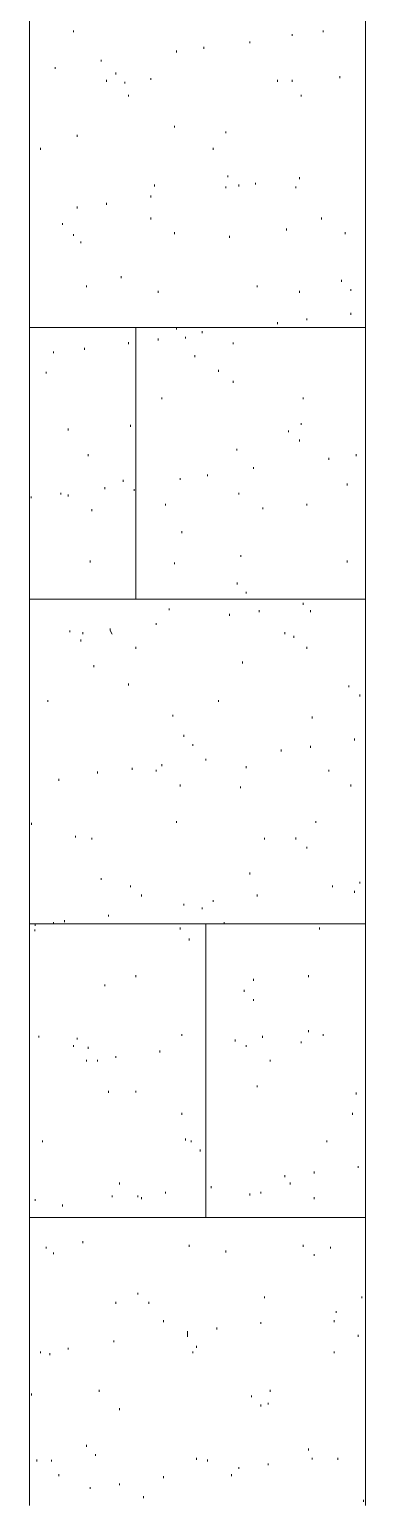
# Model space of a CAD drawing. Header units: millimetres. Extents: x -84511 to -57795, y -17083 to -534.
# Drawn here: x -83453 to -82757, y -12261 to -9201 of the extents above; entities that cross this region are included whole.
import ezdxf

# ---------------------------------------------------------------- set-up
doc = ezdxf.new("R2010")
doc.units = ezdxf.units.MM
doc.layers.add('A-PIL-___-___-EXI', color=250, linetype='Continuous', lineweight=13)

msp = doc.modelspace()

# ---------------------------------------------------------------- linework, layer by layer
at = {"layer": 'A-PIL-___-___-EXI', "color": 18, "lineweight": 9}
for p, q in [((-83452.7, -12261.2), (-83452.7, -6160)), ((-82756.6, -12261.2), (-82756.6, -6160)), ((-83361.4, -9206.9), (-83361.4, -9203)), ((-82908.8, -9214.4), (-82908.8, -9210.7)), ((-82844.2, -9206.9), (-82844.2, -9203)), ((-83091.4, -9241), (-83091.4, -9237.3)), ((-82996.3, -9229.7), (-82996.3, -9225.8)), ((-83304.3, -9267.6), (-83304.3, -9263.8)), ((-83148.5, -9248.7), (-83148.5, -9244.8)), ((-83399.5, -9282.9), (-83399.5, -9279.1)), ((-83273.9, -9294.3), (-83273.9, -9290.5)), ((-83201.7, -9305.7), (-83201.7, -9301.9)), ((-82809.9, -9301.9), (-82809.9, -9298.1)), ((-83293, -9309.6), (-83293, -9305.7)), ((-83254.9, -9313.3), (-83254.9, -9309.6)), ((-82939.2, -9309.6), (-82939.2, -9305.7)), ((-82908.7, -9309.6), (-82908.7, -9305.7)), ((-83247.4, -9339.9), (-83247.4, -9336.2)), ((-82889.8, -9339.9), (-82889.8, -9336.2)), ((-83353.9, -9423.6), (-83353.9, -9419.8)), ((-83152.2, -9404.6), (-83152.2, -9400.8)), ((-83045.7, -9416.1), (-83045.7, -9412.3)), ((-83429.8, -9450.3), (-83429.8, -9446.4)), ((-83072.4, -9450.3), (-83072.4, -9446.4)), ((-83042, -9507.3), (-83042, -9503.5)), ((-82893.6, -9511.2), (-82893.6, -9507.3)), ((-83201.6, -9549.1), (-83201.6, -9545.3)), ((-83194.1, -9526.3), (-83194.1, -9522.5)), ((-83045.8, -9530.2), (-83045.8, -9526.3)), ((-83019, -9526.3), (-83019, -9522.5)), ((-82984.8, -9522.5), (-82984.8, -9518.7)), ((-82901.2, -9530.1), (-82901.2, -9526.3)), ((-83353.8, -9572), (-83353.8, -9568.1)), ((-83293, -9564.4), (-83293, -9560.6)), ((-83384.2, -9606.2), (-83384.2, -9602.4)), ((-83201.6, -9594.8), (-83201.6, -9590.9)), ((-82848, -9594.8), (-82848, -9590.9)), ((-83361.4, -9629), (-83361.4, -9625.2)), ((-83152.2, -9625.2), (-83152.2, -9621.4)), ((-83038.1, -9632.9), (-83038.1, -9629)), ((-82920.1, -9617.6), (-82920.1, -9613.9)), ((-82798.4, -9625.2), (-82798.4, -9621.4)), ((-83346.2, -9644.2), (-83346.2, -9640.5)), ((-83262.5, -9716.5), (-83262.5, -9712.8)), ((-82806.1, -9724.1), (-82806.1, -9720.3)), ((-83334.8, -9735.5), (-83334.8, -9731.7)), ((-83186.4, -9746.9), (-83186.4, -9743.2)), ((-82981.1, -9735.5), (-82981.1, -9731.7)), ((-82893.6, -9746.9), (-82893.6, -9743.2)), ((-82787.1, -9743.1), (-82787.1, -9739.4)), ((-82787.1, -9792.5), (-82787.1, -9788.8)), ((-83452.7, -9819.2), (-82756.7, -9819.2)), ((-83232.1, -10382.2), (-83232.1, -9819.2)), ((-83148.4, -9823), (-83148.4, -9819.2)), ((-82939.2, -9811.7), (-82939.2, -9807.8)), ((-82878.3, -9804), (-82878.3, -9800.2)), ((-83247.4, -9853.5), (-83247.4, -9849.6)), ((-83186.4, -9845.8), (-83186.4, -9842)), ((-83129.4, -9842), (-83129.4, -9838.3)), ((-83095.2, -9830.6), (-83095.2, -9826.8)), ((-83030.5, -9853.5), (-83030.5, -9849.7)), ((-83403.2, -9872.4), (-83403.2, -9868.6)), ((-83338.6, -9864.9), (-83338.6, -9861.1)), ((-83110.4, -9880.1), (-83110.4, -9876.2)), ((-83418.5, -9914.3), (-83418.5, -9910.5)), ((-83061, -9910.5), (-83061, -9906.7)), ((-83030.5, -9933.4), (-83030.5, -9929.5)), ((-83178.8, -9967.6), (-83178.8, -9963.8)), ((-82886, -9967.6), (-82886, -9963.8)), ((-83372.8, -10032.2), (-83372.8, -10028.4)), ((-83243.6, -10024.6), (-83243.6, -10020.9)), ((-82916.4, -10036.1), (-82916.4, -10032.2)), ((-82889.8, -10020.9), (-82889.8, -10017)), ((-82893.5, -10055.1), (-82893.5, -10051.2)), ((-83330.9, -10085.5), (-83330.9, -10081.7)), ((-83022.9, -10074.1), (-83022.9, -10070.3)), ((-82832.7, -10093), (-82832.7, -10089.3)), ((-82775.6, -10085.5), (-82775.6, -10081.7)), ((-83083.7, -10127.3), (-83083.7, -10123.5)), ((-82988.7, -10112.1), (-82988.7, -10108.3)), ((-83296.8, -10153.9), (-83296.8, -10150.1)), ((-83258.7, -10138.8), (-83258.7, -10135)), ((-83235.9, -10157.8), (-83235.9, -10153.9)), ((-83140.8, -10135), (-83140.8, -10131.1)), ((-82794.6, -10146.3), (-82794.6, -10142.6)), ((-83449, -10172.9), (-83449, -10169.1)), ((-83388, -10165.4), (-83388, -10161.6)), ((-83372.8, -10169.2), (-83372.8, -10165.4)), ((-83171.2, -10188.2), (-83171.2, -10184.3)), ((-83019.2, -10165.4), (-83019.2, -10161.6)), ((-82878.4, -10188.2), (-82878.4, -10184.3)), ((-83323.3, -10199.7), (-83323.3, -10195.8)), ((-82969.6, -10195.8), (-82969.6, -10192)), ((-83137, -10245.2), (-83137, -10241.5)), ((-83327.2, -10306.2), (-83327.2, -10302.3)), ((-83152.2, -10309.9), (-83152.2, -10306.1)), ((-83015.2, -10294.7), (-83015.2, -10290.9)), ((-82794.6, -10306.1), (-82794.6, -10302.2)), ((-83022.8, -10351.7), (-83022.8, -10347.9)), ((-83003.9, -10370.7), (-83003.9, -10367)), ((-83452.7, -10382.2), (-82756.7, -10382.2)), ((-83163.7, -10405.1), (-83163.7, -10401.2)), ((-82886, -10393.6), (-82886, -10389.8)), ((-83190.3, -10435.4), (-83190.3, -10431.6)), ((-83038.1, -10416.5), (-83038.1, -10412.6)), ((-82977.2, -10408.8), (-82977.2, -10405)), ((-82870.7, -10408.8), (-82870.7, -10405.1)), ((-83369.1, -10450.6), (-83369.1, -10446.8)), ((-83342.4, -10454.4), (-83342.4, -10450.6)), ((-82924, -10454.4), (-82924, -10450.7)), ((-82905, -10462.1), (-82905, -10458.3)), ((-83346.1, -10469.7), (-83346.1, -10465.9)), ((-83232.1, -10484.9), (-83232.1, -10481)), ((-82878.3, -10484.9), (-82878.3, -10481)), ((-83319.5, -10522.9), (-83319.5, -10519.1)), ((-83011.5, -10515.3), (-83011.5, -10511.5)), ((-83247.3, -10561), (-83247.3, -10557.1)), ((-82790.9, -10564.8), (-82790.9, -10561)), ((-82768, -10583.8), (-82768, -10580)), ((-83414.7, -10595.2), (-83414.7, -10591.4)), ((-83061, -10595.2), (-83061, -10591.4)), ((-83156, -10625.6), (-83156, -10621.8)), ((-82866.9, -10629.5), (-82866.9, -10625.6)), ((-83133.2, -10667.5), (-83133.2, -10663.7)), ((-82779.4, -10675), (-82779.4, -10671.3)), ((-83114.2, -10686.5), (-83114.2, -10682.7)), ((-82931.6, -10697.8), (-82931.6, -10694.1)), ((-82870.8, -10690.3), (-82870.8, -10686.5)), ((-83312, -10743.5), (-83312, -10739.7)), ((-83239.7, -10735.9), (-83239.7, -10732.1)), ((-83190.3, -10739.7), (-83190.3, -10735.9)), ((-83178.8, -10728.3), (-83178.8, -10724.5)), ((-83087.6, -10716.9), (-83087.6, -10713.1)), ((-83003.9, -10732.2), (-83003.9, -10728.4)), ((-82832.7, -10739.7), (-82832.7, -10735.9)), ((-83391.9, -10758.7), (-83391.9, -10754.9)), ((-83140.9, -10770.2), (-83140.9, -10766.4)), ((-83015.3, -10773.9), (-83015.3, -10770.2)), ((-82787.1, -10770.2), (-82787.1, -10766.4)), ((-83448.9, -10850.1), (-83448.9, -10846.2)), ((-83148.4, -10846.2), (-83148.4, -10842.4)), ((-82859.4, -10846.2), (-82859.4, -10842.4)), ((-83357.6, -10876.6), (-83357.6, -10872.9)), ((-83323.3, -10880.4), (-83323.3, -10876.7)), ((-82965.9, -10880.4), (-82965.9, -10876.7)), ((-82901.1, -10880.4), (-82901.1, -10876.6)), ((-82878.3, -10899.4), (-82878.3, -10895.7)), ((-82996.2, -10952.8), (-82996.2, -10948.9)), ((-83304.4, -10964.1), (-83304.4, -10960.4)), ((-83243.6, -10979.3), (-83243.6, -10975.5)), ((-82825, -10979.3), (-82825, -10975.5)), ((-82768.1, -10971.8), (-82768.1, -10968)), ((-83220.6, -10998.4), (-83220.6, -10994.6)), ((-83133.2, -11017.4), (-83133.2, -11013.6)), ((-83072.4, -11009.8), (-83072.4, -11006)), ((-82981, -10998.4), (-82981, -10994.6)), ((-82779.4, -10990.8), (-82779.4, -10987)), ((-83289.2, -11040.2), (-83289.2, -11036.4)), ((-83095.1, -11025), (-83095.1, -11021.2)), ((-83452.7, -11055.4), (-82756.7, -11055.4)), ((-83441.4, -11070.6), (-83441.4, -11066.8)), ((-83441.3, -11059.2), (-83441.3, -11055.4)), ((-83403.2, -11055.5), (-83403.2, -11051.7)), ((-83380.4, -11051.6), (-83380.4, -11047.9)), ((-83140.9, -11066.8), (-83140.9, -11063)), ((-83087.6, -11664), (-83087.6, -11055.4)), ((-83049.5, -11055.5), (-83049.5, -11051.7)), ((-82851.7, -11066.8), (-82851.7, -11063)), ((-83121.7, -11089.7), (-83121.7, -11085.9)), ((-83232.1, -11165.7), (-83232.1, -11161.9)), ((-82874.5, -11165.7), (-82874.5, -11161.9)), ((-83296.7, -11184.8), (-83296.7, -11181)), ((-83007.7, -11196.2), (-83007.7, -11192.4)), ((-82988.7, -11173.4), (-82988.7, -11169.5)), ((-82988.7, -11215.2), (-82988.7, -11211.4)), ((-83433.7, -11291.2), (-83433.7, -11287.5)), ((-83353.8, -11295.1), (-83353.8, -11291.3)), ((-83137, -11287.5), (-83137, -11283.7)), ((-82969.7, -11291.3), (-82969.7, -11287.5)), ((-82874.5, -11279.8), (-82874.5, -11276)), ((-82844.1, -11287.5), (-82844.1, -11283.7)), ((-83361.4, -11310.2), (-83361.4, -11306.5)), ((-83331, -11314.1), (-83331, -11310.3)), ((-83182.6, -11321.7), (-83182.6, -11317.9)), ((-83026.6, -11298.9), (-83026.6, -11295.1)), ((-83003.9, -11310.2), (-83003.9, -11306.5)), ((-82889.8, -11302.6), (-82889.8, -11298.9)), ((-83334.8, -11340.7), (-83334.8, -11336.9)), ((-83312, -11340.7), (-83312, -11336.9)), ((-83274, -11333.1), (-83274, -11329.3)), ((-82954.4, -11340.7), (-82954.4, -11336.9)), ((-83289.2, -11405.4), (-83289.2, -11401.6)), ((-83232.1, -11405.3), (-83232.1, -11401.5)), ((-82981.1, -11393.9), (-82981.1, -11390.1)), ((-82775.6, -11409.2), (-82775.6, -11405.3)), ((-83137, -11451.1), (-83137, -11447.2)), ((-82783.3, -11451.1), (-82783.3, -11447.2)), ((-83426.1, -11508.1), (-83426.1, -11504.3)), ((-83129.4, -11504.3), (-83129.4, -11500.5)), ((-83118, -11508.1), (-83118, -11504.2)), ((-82836.6, -11508.1), (-82836.6, -11504.3)), ((-83098.9, -11527), (-83098.9, -11523.3)), ((-82771.9, -11561.3), (-82771.9, -11557.5)), ((-83266.4, -11595.6), (-83266.4, -11591.7)), ((-82923.9, -11580.3), (-82923.9, -11576.6)), ((-82912.6, -11595.6), (-82912.6, -11591.7)), ((-82863.1, -11572.8), (-82863.1, -11569)), ((-83441.3, -11629.8), (-83441.3, -11626.1)), ((-83281.6, -11622.2), (-83281.6, -11618.3)), ((-83228.2, -11622.2), (-83228.2, -11618.4)), ((-83220.7, -11626), (-83220.7, -11622.2)), ((-83171.3, -11614.6), (-83171.3, -11610.8)), ((-83076.1, -11603.1), (-83076.1, -11599.4)), ((-82996.2, -11618.4), (-82996.2, -11614.6)), ((-82973.4, -11614.7), (-82973.4, -11610.8)), ((-82863.2, -11626), (-82863.2, -11622.2)), ((-83384.2, -11641.2), (-83384.2, -11637.4)), ((-83452.7, -11664), (-82756.7, -11664)), ((-83342.4, -11717.3), (-83342.4, -11713.5)), ((-83418.4, -11728.7), (-83418.4, -11724.9)), ((-83403.2, -11740.1), (-83403.2, -11736.4)), ((-83121.8, -11724.9), (-83121.8, -11721.1)), ((-83045.7, -11736.4), (-83045.7, -11732.6)), ((-82886, -11724.9), (-82886, -11721.1)), ((-82863.2, -11743.9), (-82863.2, -11740.1)), ((-82828.9, -11728.7), (-82828.9, -11724.9)), ((-83273.9, -11842.8), (-83273.9, -11839.1)), ((-83228.3, -11823.8), (-83228.3, -11820)), ((-83205.5, -11842.8), (-83205.5, -11839)), ((-82965.8, -11831.4), (-82965.8, -11827.6)), ((-82764.3, -11831.3), (-82764.3, -11827.7)), ((-82817.5, -11861.8), (-82817.5, -11858)), ((-82756.6, -11854.3), (-82756.6, -11850.5)), ((-83175, -11880.9), (-83175, -11877.1)), ((-83064.7, -11896.1), (-83064.7, -11892.3)), ((-82973.5, -11884.6), (-82973.5, -11880.8)), ((-82821.3, -11880.9), (-82821.3, -11877.1)), ((-83372.9, -11937.9), (-83372.9, -11934.1)), ((-83277.7, -11922.7), (-83277.7, -11918.9)), ((-83106.6, -11934.1), (-83106.6, -11930.2)), ((-82771.8, -11911.3), (-82771.8, -11907.5)), ((-83429.8, -11945.5), (-83429.8, -11941.7)), ((-83410.9, -11949.3), (-83410.9, -11945.5)), ((-83114.2, -11945.5), (-83114.2, -11941.8)), ((-82821.3, -11945.5), (-82821.3, -11941.8)), ((-83308.2, -12025.4), (-83308.2, -12021.6)), ((-82954.4, -12025.4), (-82954.4, -12021.6)), ((-83448.9, -12032.9), (-83448.9, -12029.3)), ((-82992.5, -12036.8), (-82992.5, -12032.9)), ((-82973.4, -12055.8), (-82973.4, -12052.1)), ((-82958.3, -12052), (-82958.3, -12048.2)), ((-83266.4, -12063.5), (-83266.4, -12059.6)), ((-83334.8, -12139.5), (-83334.8, -12135.7)), ((-82874.5, -12147.1), (-82874.5, -12143.3)), ((-83437.5, -12169.9), (-83437.5, -12166.1)), ((-83407.1, -12169.9), (-83407.1, -12166.2)), ((-83315.8, -12158.5), (-83315.8, -12154.8)), ((-83106.6, -12166.2), (-83106.6, -12162.4)), ((-83083.8, -12169.9), (-83083.8, -12166.1)), ((-82958.2, -12177.6), (-82958.2, -12173.8)), ((-82867, -12166.1), (-82867, -12162.3)), ((-82813.7, -12166.2), (-82813.7, -12162.4)), ((-83391.9, -12200.4), (-83391.9, -12196.5)), ((-83175, -12204.2), (-83175, -12200.4)), ((-83034.3, -12200.4), (-83034.3, -12196.5)), ((-83019.1, -12185.1), (-83019.1, -12181.4)), ((-83327.1, -12227), (-83327.1, -12223.2)), ((-83266.3, -12219.4), (-83266.3, -12215.6)), ((-83216.9, -12246), (-83216.9, -12242.2)), ((-82760.5, -12253.7), (-82760.5, -12249.8))]:
    msp.add_line(p, q, dxfattribs=at)
at = {"layer": 'A-PIL-___-___-EXI', "color": 18, "lineweight": 9, "flags": 128}
for points in [[(-83281.5, -10454.4), (-83285.3, -10446.8), (-83285.3, -10443.1)], [(-83125.6, -11911.3), (-83125.5, -11903.7), (-83125.5, -11899.9)]]:
    msp.add_lwpolyline(points, dxfattribs=at)

doc.saveas('drawing.dxf')
